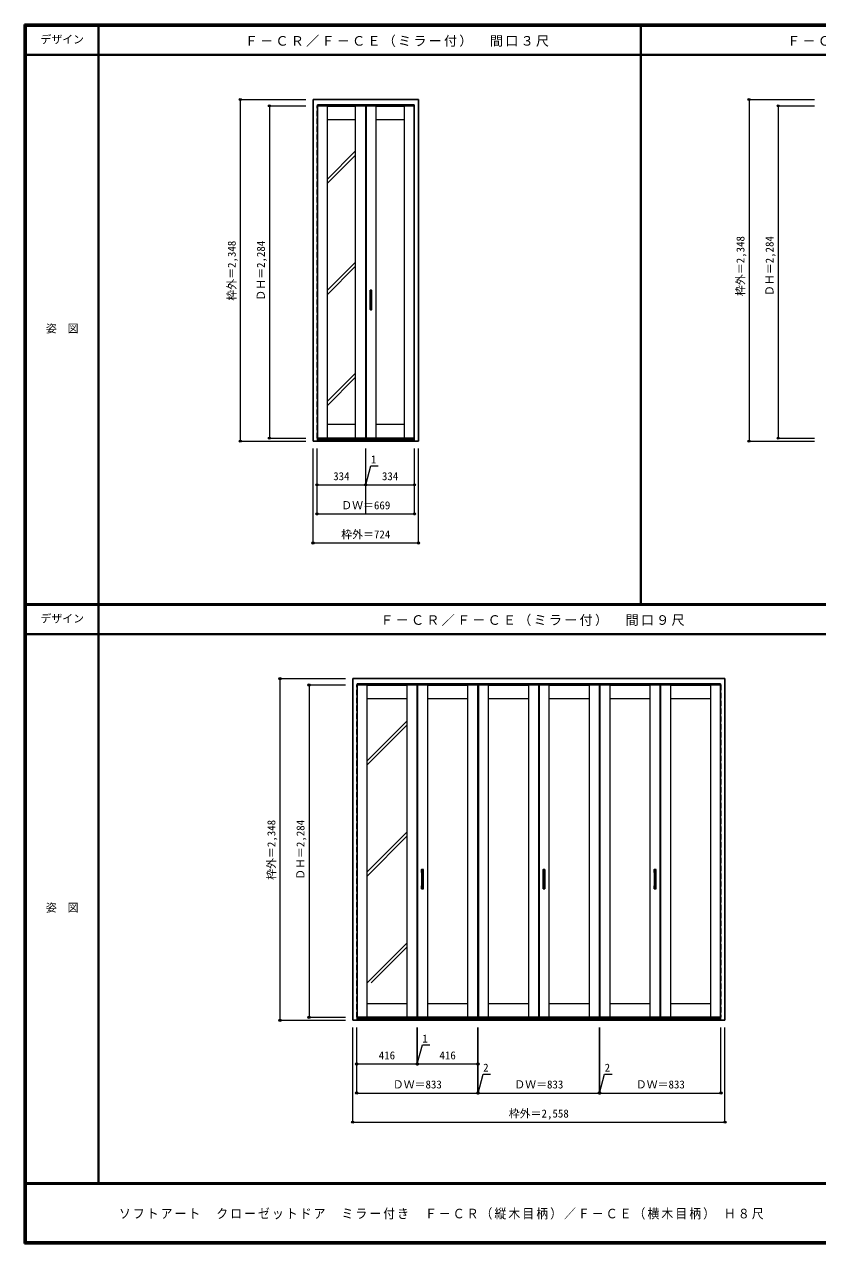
# Model space of a CAD drawing. Units: millimetres, scale not verified. Extents: x -6000 to 5700, y -4307 to 4175.
# Drawn here: x -6000 to -549, y -4205 to 4175 of the extents above; entities that cross this region are included whole.
import ezdxf
from ezdxf.enums import TextEntityAlignment as Align

# ---------------------------------------------------------------- set-up
doc = ezdxf.new("R2010")
doc.units = ezdxf.units.MM
doc.header["$LTSCALE"] = 30
doc.header["$PDMODE"] = 32
doc.header["$PDSIZE"] = 15
doc.linetypes.add('DASHED1', pattern=[1.8, 1.2, -0.6])
for name, color, linetype, lineweight in [('0-0_補助線', 7, 'Continuous', 18), ('0-2_扉', 3, 'Continuous', 25), ('0-3_仕上げ', 7, 'Continuous', 18), ('0-4_枠', 3, 'Continuous', 25), ('0-7_取手GEK', 7, 'Continuous', 18), ('0-8_取手W', 7, 'Continuous', 18), ('0-B_寸法', 7, 'Continuous', 9), ('0-C_ハッチ', 4, 'Continuous', 9), ('F-1_枠', 6, 'Continuous', 40)]:
    doc.layers.add(name, color=color, linetype=linetype, lineweight=lineweight)
doc.layers.add('0-A_文字', color=7, linetype='Continuous')
doc.layers.add('F-A_文字', color=7, linetype='Continuous')
doc.styles.add('ＭＳ ゴシック', font='')
doc.styles.get('ＭＳ ゴシック').set_extended_font_data('MS Gothic')

msp = doc.modelspace()

# ---------------------------------------------------------------- linework, layer by layer
at = {"layer": '0-0_補助線', "color": 4, "lineweight": 9}
for p, q in [((-4516.17, 3658.5), (-4516.17, 1310.5)), ((-4516.17, 3658.5), (-4066.17, 3658.5)), ((-4316.17, 3615), (-4316.17, 1331)), ((-4316.17, 3615), (-4066.17, 3615)), ((-3723.67, 3304.89), (-3919.67, 3108.89)), ((-3723.67, 3276.61), (-3919.67, 3080.61)), ((-3723.67, 2541.21), (-3919.67, 2345.21)), ((-3723.67, 2512.93), (-3919.67, 2316.93)), ((-3723.67, 1777.93), (-3919.67, 1581.93)), ((-3723.67, 1749.65), (-3919.67, 1553.65)), ((-4516.17, 1310.5), (-4066.17, 1310.5)), ((-4316.17, 1331), (-4066.17, 1331)), ((-4016.17, 610.5), (-4016.17, 1260.5)), ((-3988.67, 810.5), (-3988.67, 1260.5)), ((-3319.67, 810.5), (-3319.67, 1260.5)), ((-3292.17, 610.5), (-3292.17, 1260.5)), ((-3653.67, 1010.5), (-3319.67, 1010.5)), ((-3988.67, 810.5), (-3319.67, 810.5)), ((-4016.17, 610.5), (-3292.17, 610.5))]:
    msp.add_line(p, q, dxfattribs=at)
at = {"layer": '0-0_補助線', "color": 3, "lineweight": 25}
for p, q in [((-4016.17, 1310.5), (-4016.17, 3658.5)), ((-4016.17, 3658.5), (-3292.17, 3658.5)), ((-3986.17, 1310.5), (-3986.17, 3622.5)), ((-3986.17, 3622.5), (-3322.17, 3622.5)), ((-3986.17, 3615), (-3654.67, 3615)), ((-3654.67, 1331), (-3654.67, 3615)), ((-3653.67, 3615), (-3322.17, 3615)), ((-3653.67, 1331), (-3653.67, 3615)), ((-3322.17, 1310.5), (-3322.17, 3622.5)), ((-3292.17, 1310.5), (-3292.17, 3658.5)), ((-3623.67, 2215), (-3623.67, 2347)), ((-3614.67, 2348), (-3622.67, 2348)), ((-3613.67, 2215), (-3613.67, 2347)), ((-3622.67, 2214), (-3614.67, 2214)), ((-4016.17, 1310.5), (-3292.17, 1310.5)), ((-3986.17, 1331), (-3654.67, 1331)), ((-3986.17, 1322.5), (-3322.17, 1322.5)), ((-3653.67, 1331), (-3322.17, 1331))]:
    msp.add_line(p, q, dxfattribs=at)
at = {"layer": '0-0_補助線', "color": 4, "linetype": 'DASHED1', "lineweight": 9}
for p, q in [((-3988.67, 1331), (-3988.67, 3615)), ((-3986.17, 3615), (-3988.67, 3615)), ((-3322.17, 3615), (-3319.67, 3615)), ((-3319.67, 1331), (-3319.67, 3615)), ((-3986.17, 1331), (-3988.67, 1331)), ((-3322.17, 1331), (-3319.67, 1331))]:
    msp.add_line(p, q, dxfattribs=at)
at = {"layer": '0-0_補助線', "linetype": 'DASHED1'}
for p, q in [((-3987.25, 3615), (-3987.25, 1331)), ((-3321.08, 3615), (-3321.08, 1331))]:
    msp.add_line(p, q, dxfattribs=at)
at = {"layer": '0-0_補助線'}
for p, q in [((-3919.67, 3615), (-3919.67, 1331)), ((-3919.67, 3613.59), (-3723.67, 3613.59)), ((-3723.67, 1331), (-3723.67, 3615)), ((-3656.08, 3615), (-3656.08, 1331)), ((-3652.25, 3615), (-3652.25, 1331)), ((-3584.67, 3615), (-3584.67, 1331)), ((-3584.67, 3613.59), (-3388.67, 3613.59)), ((-3388.67, 1331), (-3388.67, 3615)), ((-3723.67, 3519), (-3919.67, 3519)), ((-3388.67, 3519), (-3584.67, 3519)), ((-3624.67, 2327), (-3624.67, 2345)), ((-3612.67, 2327), (-3612.67, 2345)), ((-3624.67, 2217), (-3624.67, 2235)), ((-3612.67, 2217), (-3612.67, 2235)), ((-3919.67, 1427), (-3723.67, 1427)), ((-3584.67, 1427), (-3388.67, 1427)), ((-3919.67, 1332.41), (-3723.67, 1332.41)), ((-3584.67, 1332.41), (-3388.67, 1332.41))]:
    msp.add_line(p, q, dxfattribs=at)
at = {"layer": '0-0_補助線', "color": 4, "lineweight": 9}
for points in [[(-3988.67, 1010.5), (-3654.67, 1010.5), (-3653.67, 1010.5), (-3653.67, 1260.5)], [(-3654.17, 1010.5), (-3619.22, 1140.93), (-3568.43, 1140.93)]]:
    msp.add_lwpolyline(points, dxfattribs=at)
at = {"layer": '0-0_補助線', "color": 3, "lineweight": 25}
for centre, start, end in [((-3622.67, 2347), 90, 180), ((-3614.67, 2347), 0, 90), ((-3622.67, 2215), 180, 270), ((-3614.67, 2215), 270, 0)]:
    msp.add_arc(centre, 1, start, end, dxfattribs=at)
at = {"layer": '0-0_補助線'}
for centre, start, end in [((-3623.67, 2345), 90, 180), ((-3623.67, 2327), 180, 270), ((-3613.67, 2345), 0, 90), ((-3613.67, 2327), 270, 0), ((-3623.67, 2235), 90, 180), ((-3623.67, 2217), 180, 270), ((-3613.67, 2235), 0, 90), ((-3613.67, 2217), 270, 0)]:
    msp.add_arc(centre, 1, start, end, dxfattribs=at)
for p in [(-4516.17, 3658.5), (-4316.17, 3615), (-4516.17, 1310.5), (-4316.17, 1331), (-3988.67, 1010.5), (-3654.67, 1010.5), (-3653.67, 1010.5), (-3319.67, 1010.5), (-3988.67, 810.5), (-3319.67, 810.5), (-4016.17, 610.5), (-3292.17, 610.5)]:
    msp.add_point(p, dxfattribs=at)
at = {"layer": '0-2_扉', "color": 4, "linetype": 'DASHED1', "lineweight": 9}
for p, q in [((-3716.5, -2649.5), (-3716.5, -365.5)), ((-3714, -365.5), (-3716.5, -365.5)), ((-1216, -365.5), (-1213.5, -365.5)), ((-1213.5, -2649.5), (-1213.5, -365.5)), ((-3714, -2649.5), (-3716.5, -2649.5)), ((-1216, -2649.5), (-1213.5, -2649.5))]:
    msp.add_line(p, q, dxfattribs=at)
at = {"layer": '0-2_扉'}
for p, q in [((-3714, -365.5), (-3300.5, -365.5)), ((-3300.5, -365.5), (-3300.5, -2649.5)), ((-3299.5, -365.5), (-3299.5, -2649.5)), ((-2881.5, -365.5), (-2465.5, -365.5)), ((-2881.5, -365.5), (-2881.5, -2649.5)), ((-2465.5, -365.5), (-2465.5, -2649.5)), ((-2464.5, -365.5), (-2048.5, -365.5)), ((-2464.5, -365.5), (-2464.5, -2649.5)), ((-2048.5, -365.5), (-2048.5, -2649.5)), ((-2046.5, -365.5), (-1630.5, -365.5)), ((-2046.5, -365.5), (-2046.5, -2649.5)), ((-1630.5, -365.5), (-1630.5, -2649.5)), ((-1629.5, -365.5), (-1629.5, -2649.5)), ((-1629.5, -365.5), (-1216, -365.5)), ((-3714, -2649.5), (-3300.5, -2649.5)), ((-3299.5, -2649.5), (-2883.5, -2649.5)), ((-2881.5, -2649.5), (-2465.5, -2649.5)), ((-2464.5, -2649.5), (-2048.5, -2649.5)), ((-2046.5, -2649.5), (-1630.5, -2649.5)), ((-1629.5, -2649.5), (-1216, -2649.5))]:
    msp.add_line(p, q, dxfattribs=at)
msp.add_lwpolyline([(-3299.5, -365.5), (-2883.5, -365.5), (-2883.5, -2649.5)], dxfattribs=at)
at = {"layer": '0-3_仕上げ', "linetype": 'DASHED1'}
for p, q in [((-3715.09, -365.5), (-3715.09, -2649.5)), ((-1214.91, -365.5), (-1214.91, -2649.5))]:
    msp.add_line(p, q, dxfattribs=at)
at = {"layer": '0-3_仕上げ'}
for p, q in [((-3647.5, -365.5), (-3647.5, -2649.5)), ((-3647.5, -366.91), (-3369.5, -366.91)), ((-3369.5, -2649.5), (-3369.5, -365.5)), ((-3301.91, -365.5), (-3301.91, -2649.5)), ((-3298.09, -365.5), (-3298.09, -2649.5)), ((-3230.5, -365.5), (-3230.5, -2649.5)), ((-3230.5, -366.91), (-2952.5, -366.91)), ((-2952.5, -2649.5), (-2952.5, -365.5)), ((-2884.91, -365.5), (-2884.91, -2649.5)), ((-2880.09, -365.5), (-2880.09, -2649.5)), ((-2812.5, -365.5), (-2812.5, -2649.5)), ((-2812.5, -366.91), (-2534.5, -366.91)), ((-2534.5, -2649.5), (-2534.5, -365.5)), ((-2466.91, -365.5), (-2466.91, -2649.5)), ((-2463.09, -365.5), (-2463.09, -2649.5)), ((-2395.5, -365.5), (-2395.5, -2649.5)), ((-2395.5, -366.91), (-2117.5, -366.91)), ((-2117.5, -2649.5), (-2117.5, -365.5)), ((-2049.91, -365.5), (-2049.91, -2649.5)), ((-2045.09, -365.5), (-2045.09, -2649.5)), ((-1977.5, -365.5), (-1977.5, -2649.5)), ((-1977.5, -366.91), (-1699.5, -366.91)), ((-1699.5, -2649.5), (-1699.5, -365.5)), ((-1631.91, -365.5), (-1631.91, -2649.5)), ((-1628.09, -365.5), (-1628.09, -2649.5)), ((-1560.5, -365.5), (-1560.5, -2649.5)), ((-1560.5, -366.91), (-1282.5, -366.91)), ((-1282.5, -2649.5), (-1282.5, -365.5)), ((-3369.5, -461.5), (-3647.5, -461.5)), ((-2952.5, -461.5), (-3230.5, -461.5)), ((-2534.5, -461.5), (-2812.5, -461.5)), ((-2117.5, -461.5), (-2395.5, -461.5)), ((-1699.5, -461.5), (-1977.5, -461.5)), ((-1282.5, -461.5), (-1560.5, -461.5)), ((-3647.5, -2553.5), (-3369.5, -2553.5)), ((-3230.5, -2553.5), (-2952.5, -2553.5)), ((-2812.5, -2553.5), (-2534.5, -2553.5)), ((-2395.5, -2553.5), (-2117.5, -2553.5)), ((-1977.5, -2553.5), (-1699.5, -2553.5)), ((-1560.5, -2553.5), (-1282.5, -2553.5)), ((-3647.5, -2648.09), (-3369.5, -2648.09)), ((-3230.5, -2648.09), (-2952.5, -2648.09)), ((-2812.5, -2648.09), (-2534.5, -2648.09)), ((-2395.5, -2648.09), (-2117.5, -2648.09)), ((-1977.5, -2648.09), (-1699.5, -2648.09)), ((-1560.5, -2648.09), (-1282.5, -2648.09))]:
    msp.add_line(p, q, dxfattribs=at)
at = {"layer": '0-4_枠'}
for p, q in [((-3744, -2670), (-3744, -322)), ((-3744, -322), (-1186, -322)), ((-1186, -2670), (-1186, -322)), ((-3714, -2670), (-3714, -358)), ((-3714, -358), (-1216, -358)), ((-1216, -2670), (-1216, -358)), ((-3744, -2670), (-1186, -2670)), ((-3714, -2658), (-1216, -2658))]:
    msp.add_line(p, q, dxfattribs=at)
at = {"layer": '0-7_取手GEK'}
for p, q in [((-3270.5, -1653.5), (-3270.5, -1635.5)), ((-3258.5, -1653.5), (-3258.5, -1635.5)), ((-2435.5, -1653.5), (-2435.5, -1635.5)), ((-2423.5, -1653.5), (-2423.5, -1635.5)), ((-1671.5, -1653.5), (-1671.5, -1635.5)), ((-1659.5, -1653.5), (-1659.5, -1635.5)), ((-3270.5, -1763.5), (-3270.5, -1745.5)), ((-3258.5, -1763.5), (-3258.5, -1745.5)), ((-2435.5, -1763.5), (-2435.5, -1745.5)), ((-2423.5, -1763.5), (-2423.5, -1745.5)), ((-1671.5, -1763.5), (-1671.5, -1745.5)), ((-1659.5, -1763.5), (-1659.5, -1745.5))]:
    msp.add_line(p, q, dxfattribs=at)
at = {"layer": '0-7_取手GEK', "color": 3, "lineweight": 25}
for p, q in [((-3269.5, -1765.5), (-3269.5, -1633.5)), ((-3260.5, -1632.5), (-3268.5, -1632.5)), ((-3259.5, -1765.5), (-3259.5, -1633.5)), ((-2434.5, -1765.5), (-2434.5, -1633.5)), ((-2425.5, -1632.5), (-2433.5, -1632.5)), ((-2424.5, -1765.5), (-2424.5, -1633.5)), ((-1670.5, -1765.5), (-1670.5, -1633.5)), ((-1661.5, -1632.5), (-1669.5, -1632.5)), ((-1660.5, -1765.5), (-1660.5, -1633.5)), ((-3268.5, -1766.5), (-3260.5, -1766.5)), ((-2433.5, -1766.5), (-2425.5, -1766.5)), ((-1669.5, -1766.5), (-1661.5, -1766.5))]:
    msp.add_line(p, q, dxfattribs=at)
at = {"layer": '0-7_取手GEK'}
for centre, start, end in [((-3269.5, -1635.5), 90, 180), ((-3269.5, -1653.5), 180, 270), ((-3259.5, -1635.5), 0, 90), ((-3259.5, -1653.5), 270, 0), ((-2434.5, -1635.5), 90, 180), ((-2434.5, -1653.5), 180, 270), ((-2424.5, -1635.5), 0, 90), ((-2424.5, -1653.5), 270, 0), ((-1670.5, -1635.5), 90, 180), ((-1670.5, -1653.5), 180, 270), ((-1660.5, -1635.5), 0, 90), ((-1660.5, -1653.5), 270, 0), ((-3269.5, -1745.5), 90, 180), ((-3259.5, -1745.5), 0, 90), ((-2434.5, -1745.5), 90, 180), ((-2424.5, -1745.5), 0, 90), ((-1670.5, -1745.5), 90, 180), ((-1660.5, -1745.5), 0, 90), ((-3269.5, -1763.5), 180, 270), ((-3259.5, -1763.5), 270, 0), ((-2434.5, -1763.5), 180, 270), ((-2424.5, -1763.5), 270, 0), ((-1670.5, -1763.5), 180, 270), ((-1660.5, -1763.5), 270, 0)]:
    msp.add_arc(centre, 1, start, end, dxfattribs=at)
at = {"layer": '0-7_取手GEK', "color": 3, "lineweight": 25}
for centre, start, end in [((-3268.5, -1633.5), 90, 180), ((-3260.5, -1633.5), 0, 90), ((-2433.5, -1633.5), 90, 180), ((-2425.5, -1633.5), 0, 90), ((-1669.5, -1633.5), 90, 180), ((-1661.5, -1633.5), 0, 90), ((-3268.5, -1765.5), 180, 270), ((-3260.5, -1765.5), 270, 0), ((-2433.5, -1765.5), 180, 270), ((-2425.5, -1765.5), 270, 0), ((-1669.5, -1765.5), 180, 270), ((-1661.5, -1765.5), 270, 0)]:
    msp.add_arc(centre, 1, start, end, dxfattribs=at)
at = {"layer": '0-8_取手W'}
for p, q in [((-3270.5, -1649), (-3270.5, -1633.5)), ((-3258.5, -1649), (-3258.5, -1633.5)), ((-2435.5, -1649), (-2435.5, -1633.5)), ((-2423.5, -1649), (-2423.5, -1633.5)), ((-1671.5, -1649), (-1671.5, -1633.5)), ((-1659.5, -1649), (-1659.5, -1633.5)), ((-3270.5, -1765.5), (-3270.5, -1750)), ((-3258.5, -1765.5), (-3258.5, -1750)), ((-2435.5, -1765.5), (-2435.5, -1750)), ((-2423.5, -1765.5), (-2423.5, -1750)), ((-1671.5, -1765.5), (-1671.5, -1750)), ((-1659.5, -1765.5), (-1659.5, -1750))]:
    msp.add_line(p, q, dxfattribs=at)
at = {"layer": '0-8_取手W', "color": 3, "lineweight": 25}
for p, q in [((-3259.5, -1632.5), (-3269.5, -1632.5)), ((-3269.5, -1632.5), (-3269.5, -1766.5)), ((-3259.5, -1632.5), (-3259.5, -1766.5)), ((-2424.5, -1632.5), (-2434.5, -1632.5)), ((-2434.5, -1632.5), (-2434.5, -1766.5)), ((-2424.5, -1632.5), (-2424.5, -1766.5)), ((-1660.5, -1632.5), (-1670.5, -1632.5)), ((-1670.5, -1632.5), (-1670.5, -1766.5)), ((-1660.5, -1632.5), (-1660.5, -1766.5)), ((-3269.5, -1766.5), (-3259.5, -1766.5)), ((-2434.5, -1766.5), (-2424.5, -1766.5)), ((-1670.5, -1766.5), (-1660.5, -1766.5))]:
    msp.add_line(p, q, dxfattribs=at)
at = {"layer": '0-8_取手W'}
for centre, start, end in [((-3269.5, -1633.5), 90, 180), ((-3269.5, -1649), 180, 270), ((-3259.5, -1633.5), 0, 90), ((-3259.5, -1649), 270, 0), ((-2434.5, -1633.5), 90, 180), ((-2434.5, -1649), 180, 270), ((-2424.5, -1633.5), 0, 90), ((-2424.5, -1649), 270, 0), ((-1670.5, -1633.5), 90, 180), ((-1670.5, -1649), 180, 270), ((-1660.5, -1633.5), 0, 90), ((-1660.5, -1649), 270, 0), ((-3269.5, -1750), 90, 180), ((-3259.5, -1750), 0, 90), ((-2434.5, -1750), 90, 180), ((-2424.5, -1750), 0, 90), ((-1670.5, -1750), 90, 180), ((-1660.5, -1750), 0, 90), ((-3269.5, -1765.5), 180, 270), ((-3259.5, -1765.5), 270, 0), ((-2434.5, -1765.5), 180, 270), ((-2424.5, -1765.5), 270, 0), ((-1670.5, -1765.5), 180, 270), ((-1660.5, -1765.5), 270, 0)]:
    msp.add_arc(centre, 1, start, end, dxfattribs=at)
for centre, major_axis, start_param, end_param in [((-3264.5, -1632.5), (0, 17.5), 1.5707963, 3.1415927), ((-3264.5, -1632.5), (0, 17.5), 3.1415927, 4.712389), ((-2429.5, -1632.5), (0, 17.5), 1.5707963, 3.1415927), ((-2429.5, -1632.5), (0, 17.5), 3.1415927, 4.712389), ((-1665.5, -1632.5), (0, 17.5), 1.5707963, 3.1415927), ((-1665.5, -1632.5), (0, 17.5), 3.1415927, 4.712389), ((-3264.5, -1766.5), (0, 17.5), 0, 1.5707963), ((-3264.5, -1766.5), (0, -17.5), 1.5707963, 3.1415927), ((-2429.5, -1766.5), (0, 17.5), 0, 1.5707963), ((-2429.5, -1766.5), (0, -17.5), 1.5707963, 3.1415927), ((-1665.5, -1766.5), (0, 17.5), 0, 1.5707963), ((-1665.5, -1766.5), (0, -17.5), 1.5707963, 3.1415927)]:
    msp.add_ellipse(centre, major_axis=major_axis, ratio=0.285714, start_param=start_param, end_param=end_param, dxfattribs=at)
at = {"layer": '0-B_寸法', "color": 4}
for p, q in [((-1020.5, 3658.5), (-1020.5, 1310.5)), ((-1020.5, 3658.5), (-570.5, 3658.5)), ((-820.5, 3615), (-820.5, 1331)), ((-820.5, 3615), (-570.5, 3615)), ((-3653.67, 810.5), (-3653.67, 1260.5)), ((-1020.5, 1310.5), (-570.5, 1310.5)), ((-820.5, 1331), (-570.5, 1331)), ((-4244, -322), (-4244, -2670)), ((-4244, -322), (-3794, -322)), ((-4044, -365.5), (-4044, -2649.5)), ((-4044, -365.5), (-3794, -365.5)), ((-4244, -2670), (-3794, -2670)), ((-4044, -2649.5), (-3794, -2649.5)), ((-3744, -3370), (-3744, -2720)), ((-3716.5, -3170), (-3716.5, -2720)), ((-2883.5, -3170), (-2883.5, -2720)), ((-1186, -3370), (-1186, -2720)), ((-3299.5, -2970), (-2883.5, -2970)), ((-3716.5, -3170), (-2883.5, -3170)), ((-3744, -3370), (-1186, -3370))]:
    msp.add_line(p, q, dxfattribs=at)
for points in [[(-3716.5, -2970), (-3300.5, -2970), (-3300.5, -2720)], [(-3300.5, -2970), (-3299.5, -2970), (-3299.5, -2720)], [(-2883.5, -3170), (-2881.5, -3170), (-2881.5, -2720)], [(-2881.5, -3170), (-2048.5, -3170), (-2048.5, -2720)], [(-2048.5, -3170), (-2046.5, -3170), (-2046.5, -2720)], [(-2046.5, -3170), (-1213.5, -3170), (-1213.5, -2720)], [(-3300, -2970), (-3265.05, -2839.57), (-3214.27, -2839.57)], [(-2882.5, -3170), (-2847.55, -3039.57), (-2796.77, -3039.57)], [(-2047.5, -3170), (-2012.55, -3039.57), (-1961.77, -3039.57)]]:
    msp.add_lwpolyline(points, dxfattribs=at)
at = {"layer": '0-B_寸法'}
for p in [(-1020.5, 3658.5), (-820.5, 3615), (-1020.5, 1310.5), (-820.5, 1331), (-4244, -322), (-4044, -365.5), (-4244, -2670), (-4044, -2649.5), (-3716.5, -2970), (-3300.5, -2970), (-3299.5, -2970), (-2883.5, -2970), (-3716.5, -3170), (-2883.5, -3170), (-2881.5, -3170), (-2048.5, -3170), (-2046.5, -3170), (-1213.5, -3170), (-3744, -3370), (-1186, -3370)]:
    msp.add_point(p, dxfattribs=at)
at = {"layer": '0-C_ハッチ'}
for p, q in [((-3369.5, -610.87), (-3647.5, -888.87)), ((-3369.5, -639.15), (-3647.5, -917.15)), ((-3369.5, -1374.54), (-3647.5, -1652.54)), ((-3369.5, -1402.82), (-3647.5, -1680.82)), ((-3369.5, -2137.82), (-3644.86, -2413.18)), ((-3369.5, -2166.11), (-3616.57, -2413.18))]:
    msp.add_line(p, q, dxfattribs=at)
at = {"layer": 'F-1_枠'}
for p, q in [((-6000, 4175), (5700, 4175)), ((-6000, 4175), (-6000, -4205)), ((-6000, 4170), (5700, 4170)), ((-6000, 4165), (5700, 4165)), ((-5995, 4175), (-5995, -4205)), ((-5990, 4175), (-5990, -4205)), ((-5490, 4175), (-5490, -3790)), ((-1763.33, 190.5), (-1763.33, 4175)), ((-6000, 3965), (5700, 3965)), ((-6000, 190.5), (5700, 190.5)), ((-6000, 187.5), (5700, 187.5)), ((-6000, 184.5), (5700, 184.5)), ((-6000, -15.5), (5700, -15.5)), ((5700, -3790), (-6000, -3790)), ((5700, -3795), (-6000, -3795)), ((5700, -4195), (-6000, -4195)), ((5700, -4200), (-6000, -4200)), ((5700, -4205), (-6000, -4205))]:
    msp.add_line(p, q, dxfattribs=at)

# ---------------------------------------------------------------- texts
at = {"layer": '0-0_補助線', "style": 'ＭＳ ゴシック'}
for s, p in [('枠外＝2,348', (-4531.17, 2275.78)), ('ＤＨ＝2,284', (-4331.17, 2275.78))]:
    msp.add_text(s, height=54.99, rotation=90, dxfattribs=at).set_placement(p, align=Align.BOTTOM_LEFT)
for s, p in [('1', (-3619.22, 1140.93)), ('334', (-3877.92, 1025.5)), ('334', (-3542.92, 1025.5)), ('ＤＷ＝669', (-3822.92, 825.5)), ('枠外＝724', (-3822.92, 625.5))]:
    msp.add_text(s, height=54.99, dxfattribs=at).set_placement(p, align=Align.BOTTOM_LEFT)
at = {"layer": '0-A_文字', "char_height": 65.98, "attachment_point": 7, "style": 'ＭＳ ゴシック'}
for s, insert in [('\\T1.17;Ｆ－ＣＲ／Ｆ－ＣＥ（ミラー付）\u3000間口３尺', (-4485.42, 4020)), ('\\T1.17;Ｆ－ＣＲ／Ｆ－ＣＥ（ミラー付）\u3000間口４尺', (-758.75, 4020)), ('\\T1.17;Ｆ－ＣＲ／Ｆ－ＣＥ（ミラー付）\u3000間口９尺', (-3553.75, 39.5))]:
    msp.add_mtext(s, dxfattribs=dict(at, insert=insert))
at = {"layer": '0-B_寸法', "style": 'ＭＳ ゴシック'}
for s, p in [('枠外＝2,348', (-1035.5, 2307.78)), ('ＤＨ＝2,284', (-835.5, 2307.78)), ('枠外＝2,348', (-4259, -1704.72)), ('ＤＨ＝2,284', (-4059, -1704.72))]:
    msp.add_text(s, height=54.99, rotation=90, dxfattribs=at).set_placement(p, align=Align.BOTTOM_LEFT)
for s, p in [('1', (-3265.05, -2839.57)), ('416', (-3564.75, -2955)), ('416', (-3147.75, -2955)), ('2', (-2847.55, -3039.57)), ('2', (-2012.55, -3039.57)), ('ＤＷ＝833', (-3468.75, -3155)), ('ＤＷ＝833', (-2633.75, -3155)), ('ＤＷ＝833', (-1798.75, -3155)), ('枠外＝2,558', (-2671.25, -3355))]:
    msp.add_text(s, height=54.99, dxfattribs=at).set_placement(p, align=Align.BOTTOM_LEFT)
at = {"layer": 'F-A_文字', "style": 'ＭＳ ゴシック'}
for s, p in [('デザイン', (-5890, 4027.5)), ('姿\u3000図', (-5852.5, 2040.25)), ('デザイン', (-5890, 47)), ('姿\u3000図', (-5852.5, -1940.25))]:
    msp.add_text(s, height=54.99, dxfattribs=at).set_placement(p, align=Align.BOTTOM_LEFT)
at = {"layer": 'F-A_文字', "insert": (-5350, -4040), "char_height": 65.98, "attachment_point": 7, "style": 'ＭＳ ゴシック'}
msp.add_mtext('\\T1.18;\\W0.9;ソフトアート\u3000クローゼットドア\u3000ミラー付き\u3000Ｆ－ＣＲ（縦木目柄）／Ｆ－ＣＥ（横木目柄）\\~Ｈ８尺', dxfattribs=at)

doc.saveas('drawing.dxf')
